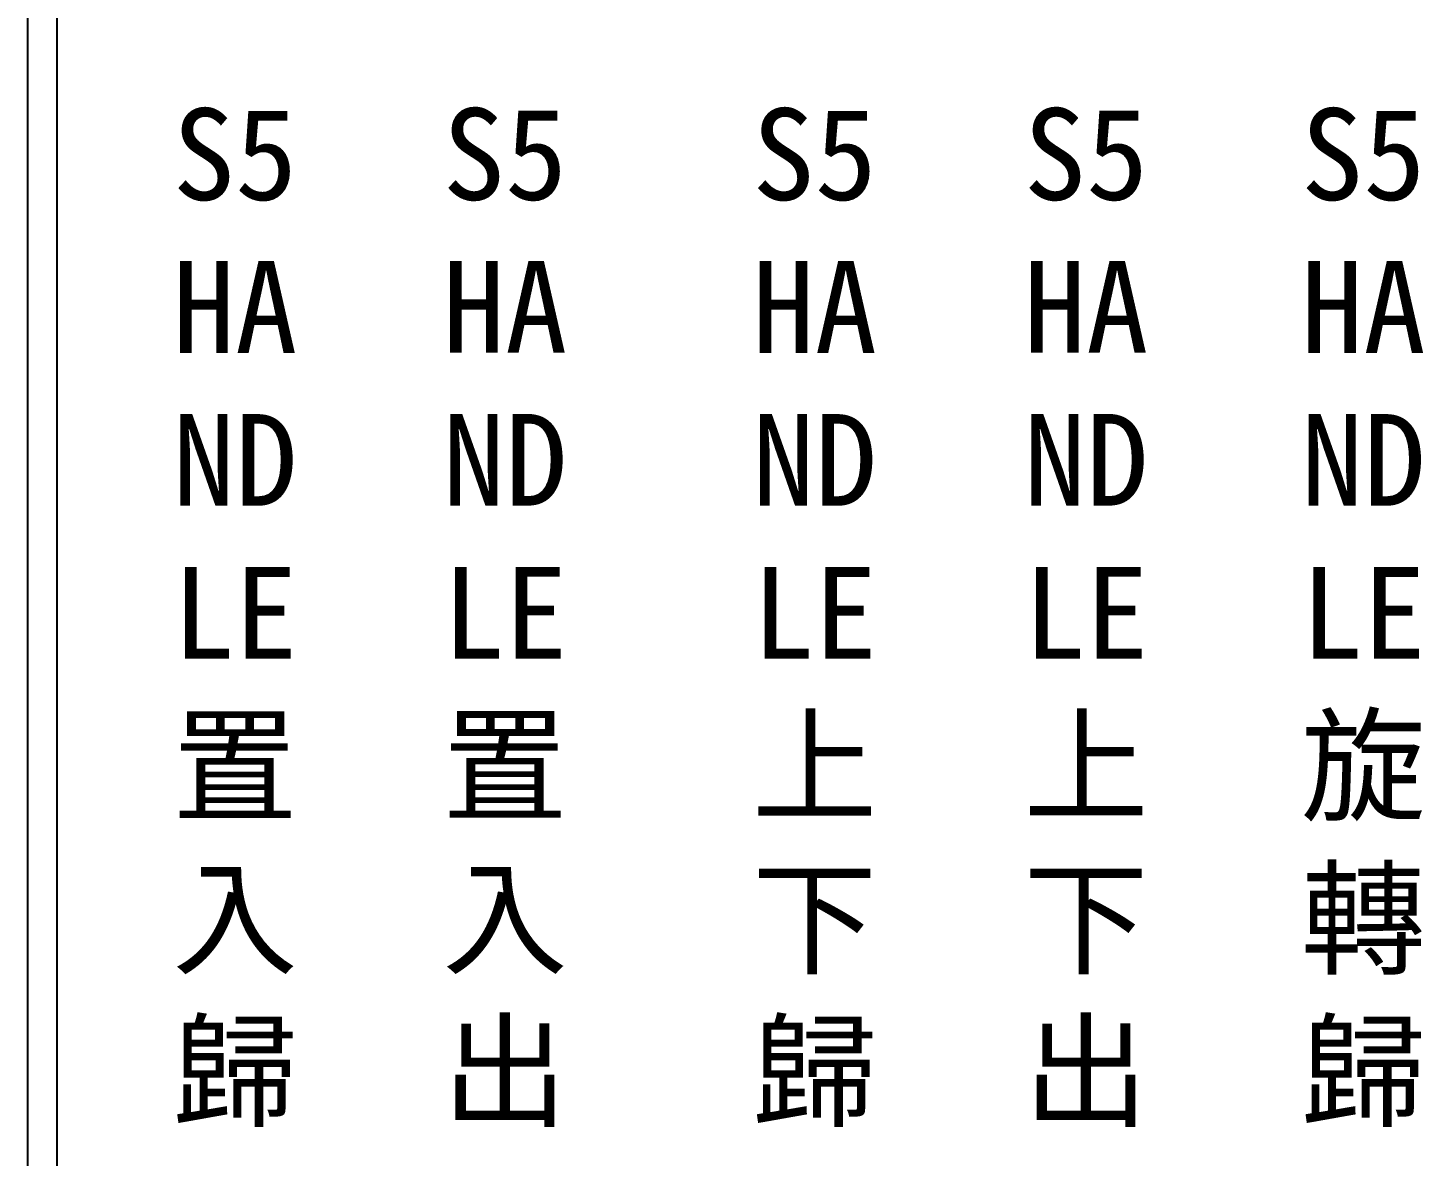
# Model space of a CAD drawing. Extents: x 325 to 612, y 3 to 207.
# Drawn here: x 325.3 to 384.7, y 51 to 98.9 of the extents above; entities that cross this region are included whole.
import ezdxf

# ---------------------------------------------------------------- set-up
doc = ezdxf.new("R2010")
doc.units = 0
doc.layers.add('圖框層', color=7, linetype='CONTINUOUS')
doc.layers.add('標尺寸層', color=3, linetype='CONTINUOUS')
doc.styles.add('CNS', font='romanc.shx', dxfattribs={"bigfont": 'chineset.shx'})

msp = doc.modelspace()

# ---------------------------------------------------------------- linework, layer by layer
at = {"layer": '圖框層', "color": 7}
for p, q in [((325.319, 3), (325.319, 206.969)), ((326.569, 4.25), (326.569, 205.719))]:
    msp.add_line(p, q, dxfattribs=at)

# ---------------------------------------------------------------- texts
at = {"layer": '標尺寸層', "color": 7, "char_height": 3.9, "width": 4.96081, "attachment_point": 5, "style": 'CNS'}
for s, insert in [('{\\fDFKai-SB|b0|i0|c136|p65;S5 HA\\PND\\PLE置入歸}', (334.127, 73.868)), ('{\\fDFKai-SB|b0|i0|c136|p65;S5 HA\\PND\\PLE置入出}', (345.608, 73.868)), ('{\\fDFKai-SB|b0|i0|c136|p65;S5 HA\\PND\\PLE上下歸}', (358.777, 73.868)), ('{\\fDFKai-SB|b0|i0|c136|p65;S5 HA\\PND\\PLE上下出}', (370.318, 73.868)), ('{\\fDFKai-SB|b0|i0|c136|p65;S5 HA\\PND\\PLE旋轉歸}', (382.11, 73.868))]:
    msp.add_mtext(s, dxfattribs=dict(at, insert=insert))

doc.saveas('drawing.dxf')
